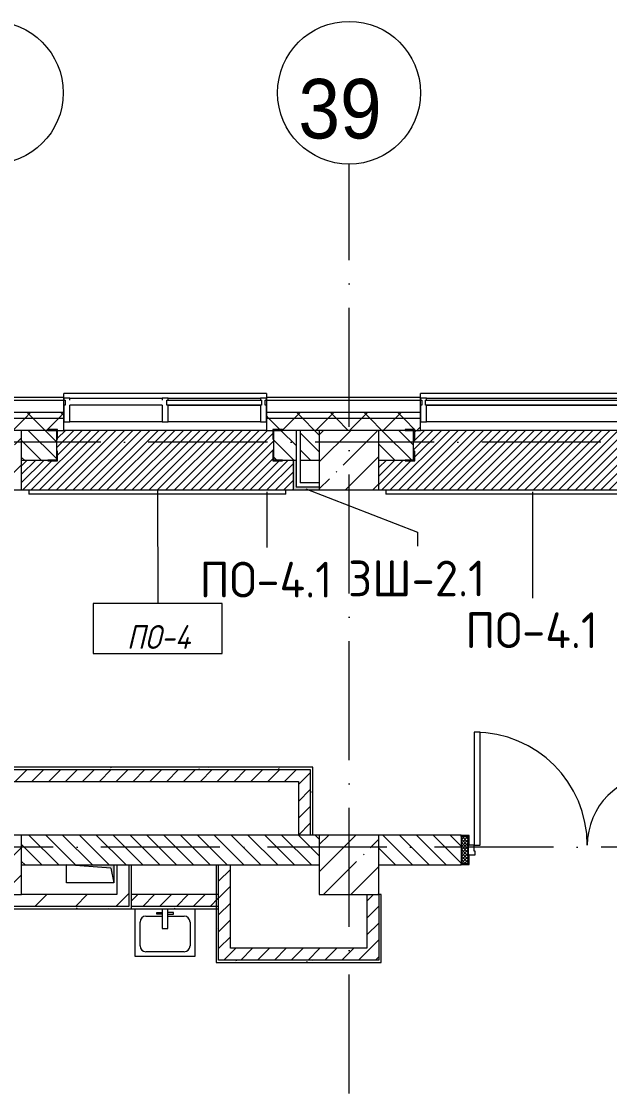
# Model space of a CAD drawing. Header units: millimetres. Extents: x -6467 to 106027, y -7090 to 195095.
# Drawn here: x 50848 to 55788, y 3951 to 12917 of the extents above; entities that cross this region are included whole.
import ezdxf

# ---------------------------------------------------------------- set-up
doc = ezdxf.new("R2010")
doc.units = ezdxf.units.MM
doc.linetypes.add('50_200_ШТРИХ_1Т_ш5_п1_п1_', pattern=[1400, 1000, -200, 0, -200])
for name, color, linetype, lineweight in [('A-DOOR', 7, 'Continuous', 9), ('A-DOOR-2', 7, 'Continuous', 5), ('A-DOOR-FRAM', 7, 'Continuous', 9), ('A-DOOR-FRAM-2', 7, 'Continuous', 5), ('A-FLOR', 7, 'Continuous', 9), ('A-FLOR-IDEN', 7, 'Continuous', 9), ('A-GLAZ', 7, 'Continuous', 5), ('A-GLAZ-CWMG', 7, 'Continuous', 9), ('A-GLAZ-CWMG-1', 7, 'Continuous', 20), ('A-WALL', 7, 'Continuous', 5), ('A-WALL-FNSH-1', 7, 'Continuous', 5), ('A-WALL-IDEN', 7, 'Continuous', 9), ('I-WALL', 7, 'Continuous', 5), ('S-COLS', 7, 'Continuous', 9), ('S-COLS-1', 7, 'Continuous', 5)]:
    doc.layers.add(name, color=color, linetype=linetype, lineweight=lineweight)
for name, color, linetype, lineweight, true_color in [('A-FLOR-PATT-1', 7, 'Continuous', 5, 0xd61c12), ('A-GENM-1', 7, 'Continuous', 9, 0xaaaaaa), ('A-GENM-2', 7, 'Continuous', 20, 0xaaaaaa), ('A-WALL-1', 7, 'Continuous', 5, 0x77b143), ('I-WALL-1', 7, 'Continuous', 5, 0x787878), ('M-EQPM-1', 7, 'Continuous', 9, 0xaaaaaa), ('M-EQPM-2', 7, 'Continuous', 9, 0xe2e2e2), ('P-SANR-FIXT-1', 7, 'Continuous', 9, 0xaaaaaa), ('Оси-1', 7, 'Continuous', 20, 0xaaaaaa), ('Оси-2', 7, 'Continuous', 9, 0xaaaaaa), ('Оси-3', 7, '50_200_ШТРИХ_1Т_ш5_п1_п1_', 9, 0xaaaaaa)]:
    doc.layers.add(name, color=color, linetype=linetype, lineweight=lineweight, true_color=true_color)
doc.styles.add('Arial', font='arial.ttf', dxfattribs={"width": 0.9, "height": 500})
doc.styles.add('GOST Common', font='', dxfattribs={"height": 300})
doc.styles.add('GOST Common_I', font='', dxfattribs={"width": 0.9, "height": 200})
doc.styles.get('GOST Common').set_extended_font_data('GOST Common')
doc.styles.get('GOST Common_I').set_extended_font_data('GOST Common', italic=True)
pattern_1 = [(135, (0, 0), (-70.71068, -70.71068), [])]
pattern_2 = [(45, (0, 0), (-141.42136, 141.42136), []), (135, (0, 0), (-141.42136, -141.42136), [])]
pattern_3 = [(0, (0, 0), (406.4, 101.6), [6.706, -298.094, 6.706, -298.094, -1625.6]), (0, (0, 0), (406.4, 101.6), [-609.6, 6.706, -602.894, 6.706, -298.094, -711.2]), (0, (0, 0), (406.4, 101.6), [-1524, 6.706, -196.494, 6.706, -501.294]), (120, (152.4, 50.8), (-291.18818, 301.15272), [6.706, -298.094, 6.706, -298.094, -1625.6]), (120, (152.4, 50.8), (-291.18818, 301.15272), [-609.6, 6.706, -602.894, 6.706, -298.094, -711.2]), (120, (152.4, 50.8), (-291.18818, 301.15272), [-1524, 6.706, -196.494, 6.706, -501.294]), (240, (203.2, 254), (-115.21182, -402.75272), [6.706, -298.094, 6.706, -298.094, -1625.6]), (240, (203.2, 254), (-115.21182, -402.75272), [-609.6, 6.706, -602.894, 6.706, -298.094, -711.2]), (240, (203.2, 254), (-115.21182, -402.75272), [-1524, 6.706, -196.494, 6.706, -501.294])]
pattern_4 = [(45, (0, 0), (-169.7056, 169.7056), [])]
pattern_5 = [(45, (0, 0), (-70.71068, 70.71068), [])]

# ---------------------------------------------------------------- blocks, each defined once
blk = doc.blocks.new('BSC_Колонна _Прямоугольная - 500х500-V72-АИ_План этажа Радиаторы_2')
at = {"layer": 'S-COLS-1'}
h = blk.add_hatch(dxfattribs=at)
h.set_pattern_fill('FP_100', color=256, style=0, pattern_type=2)
h.set_pattern_definition([(45, (-50600, -5831.04), (-228.0985, 228.0985), []), (45, (-50371.9, -5831.04), (-228.0985, 228.0985), [403.225, -80.645, 6.706, -73.939])])
h.paths.add_polyline_path([(-250, -250), (250, -250), (250, 250), (-250, 250)])
for p, q in [((250, 250), (-250, 250)), ((-250, 250), (-250, -250)), ((250, -250), (250, 250)), ((-250, -250), (250, -250))]:
    blk.add_line(p, q, dxfattribs=at)
blk = doc.blocks.new('BSC_Колонна _Прямоугольная - 500х500-V74-АИ_План этажа Радиаторы_2')
at = {"layer": 'S-COLS-1'}
h = blk.add_hatch(dxfattribs=at)
h.set_pattern_fill('FP_102', color=256, style=0, pattern_type=2)
h.set_pattern_definition([(45, (-53600, -5831.04), (-228.0985, 228.0985), []), (45, (-53371.9, -5831.04), (-228.0985, 228.0985), [403.225, -80.645, 6.706, -73.939])])
h.paths.add_polyline_path([(-250, -250), (250, -250), (250, 250), (-250, 250)])
for p, q in [((250, 250), (-250, 250)), ((-250, 250), (-250, -250)), ((250, -250), (250, 250)), ((-250, -250), (250, -250))]:
    blk.add_line(p, q, dxfattribs=at)
blk = doc.blocks.new('Прямоугольный импост - Импост структурный с накладкой - 180мм-22437111-АИ_План этажа Радиаторы_2')
at = {"layer": 'A-GLAZ-CWMG-1'}
for p, q in [((-50, 0), (-50, 17)), ((-50, 17), (0, 17)), ((0, 0), (-10, 0)), ((-10, 0), (-10, -40)), ((0, 17), (0, 0)), ((-50, -180), (-50, -40)), ((-10, -40), (0, -40)), ((0, -40), (0, -180)), ((0, -180), (-50, -180))]:
    blk.add_line(p, q, dxfattribs=at)
blk = doc.blocks.new('Прямоугольный импост - Импост структурный с накладкой - 180мм-V231-АИ_План этажа Радиаторы_2')
at = {"layer": 'A-GLAZ-CWMG'}
for p, q in [((49825, 55111), (49050, 55111)), ((49825, 54931), (49050, 54931)), ((49825, 54914), (49050, 54914))]:
    blk.add_line(p, q, dxfattribs=at)
blk = doc.blocks.new('Прямоугольный импост - Импост структурный с накладкой - 180мм-22437098-АИ_План этажа Радиаторы_2')
at = {"layer": 'A-GLAZ-CWMG-1'}
for p, q in [((-50, 0), (-50, 17)), ((-50, 17), (0, 17)), ((-40, 0), (-50, 0)), ((-40, -40), (-40, 0)), ((0, 0), (-10, 0)), ((-10, 0), (-10, -40)), ((0, 17), (0, 0)), ((-50, -180), (-50, -40)), ((-50, -40), (-40, -40)), ((-10, -40), (0, -40)), ((0, -40), (0, -180)), ((0, -180), (-50, -180))]:
    blk.add_line(p, q, dxfattribs=at)
blk = doc.blocks.new('Прямоугольный импост - Импост структурный с накладкой - 180мм-22437089-АИ_План этажа Радиаторы_2')
at = {"layer": 'A-GLAZ-CWMG'}
for p, q in [((47650, 55111), (46050, 55111)), ((47650, 54931), (46050, 54931)), ((47650, 54914), (46050, 54914))]:
    blk.add_line(p, q, dxfattribs=at)
blk = doc.blocks.new('Прямоугольный импост - Импост структурный с накладкой - 180мм-V232-АИ_План этажа Радиаторы_2')
at = {"layer": 'A-GLAZ-CWMG'}
for p, q in [((6637, 55111), (5862, 55111)), ((6637, 54914), (5862, 54914))]:
    blk.add_line(p, q, dxfattribs=at)
blk = doc.blocks.new('Прямоугольный импост - Импост структурный с накладкой - 180мм-V237-АИ_План этажа Радиаторы_2')
at = {"layer": 'A-GLAZ-CWMG-1'}
for p, q in [((-25, 0), (-25, 17)), ((-25, 17), (25, 17)), ((-15, 0), (-25, 0)), ((-15, -40), (-15, 0)), ((25, 17), (25, 0)), ((-25, -180), (-25, -40)), ((-25, -40), (-15, -40)), ((25, -40), (25, -180)), ((25, -180), (-25, -180))]:
    blk.add_line(p, q, dxfattribs=at)
blk = doc.blocks.new('Прямоугольный импост - Импост структурный с накладкой - 180мм-22437157-АИ_План этажа Радиаторы_2')
at = {"layer": 'A-GLAZ-CWMG-1'}
for p, q in [((0, 17), (-50, 17)), ((-50, 17), (-50, 0)), ((-50, 0), (-40, 0)), ((-40, 0), (-40, -40)), ((-10, -40), (-10, 0)), ((-10, 0), (0, 0)), ((0, 0), (0, 17)), ((-40, -40), (-50, -40)), ((-50, -40), (-50, -180)), ((0, -40), (-10, -40)), ((0, -180), (0, -40)), ((-50, -180), (0, -180))]:
    blk.add_line(p, q, dxfattribs=at)
blk = doc.blocks.new('BSC_Колонна _Прямоугольная - 500х500-V264-АИ_План этажа Радиаторы_2')
at = {"layer": 'S-COLS-1'}
h = blk.add_hatch(dxfattribs=at)
h.set_pattern_fill('FP_160', color=256, style=0, pattern_type=2)
h.set_pattern_definition([(45, (-50600, -9231.04), (-228.0985, 228.0985), []), (45, (-50371.9, -9231.04), (-228.0985, 228.0985), [403.225, -80.645, 6.706, -73.939])])
h.paths.add_polyline_path([(-250, -250), (250, -250), (250, 250), (-250, 250)])
for p, q in [((250, 250), (-250, 250)), ((-250, 250), (-250, -250)), ((250, -250), (250, 250)), ((-250, -250), (250, -250))]:
    blk.add_line(p, q, dxfattribs=at)
blk = doc.blocks.new('BSC_Колонна _Прямоугольная - 500х500-V284-АИ_План этажа Радиаторы_2')
at = {"layer": 'S-COLS-1'}
h = blk.add_hatch(dxfattribs=at)
h.set_pattern_fill('FP_180', color=256, style=0, pattern_type=2)
h.set_pattern_definition([(45, (-53600, -9231.04), (-228.0985, 228.0985), []), (45, (-53371.9, -9231.04), (-228.0985, 228.0985), [403.225, -80.645, 6.706, -73.939])])
h.paths.add_polyline_path([(-250, -250), (250, -250), (250, 250), (-250, 250)])
for p, q in [((250, 250), (-250, 250)), ((-250, 250), (-250, -250)), ((250, -250), (250, 250)), ((-250, -250), (250, -250))]:
    blk.add_line(p, q, dxfattribs=at)
blk = doc.blocks.new('SND_2D_Раковина1 - 400х300-V23-АИ_План этажа Радиаторы_2')
at = {"layer": 'P-SANR-FIXT-1'}
for p, q in [((-250, -220), (-250, 180)), ((-25, 180), (-25, 15)), ((25, 15), (25, 180)), ((250, 180), (250, -220)), ((-160, 120), (-25, 120)), ((-70, 150), (-25, 150)), ((-70, 135), (-70, 150)), ((-25, 135), (-70, 135)), ((70, 150), (25, 150)), ((25, 135), (70, 135)), ((25, 120), (160, 120)), ((70, 135), (70, 150)), ((-210, -130), (-210, 70)), ((-25, 15), (25, 15)), ((210, 70), (210, -130)), ((250, -220), (-250, -220)), ((160, -180), (-160, -180))]:
    blk.add_line(p, q, dxfattribs=at)
for centre, start, end in [((-160, 70), 90, 180), ((160, 70), 0, 90), ((-160, -130), 180, 270), ((160, -130), 270, 0)]:
    blk.add_arc(centre, 50, start, end, dxfattribs=at)
blk = doc.blocks.new('Канал вертикальный прямоугольный - Шахта - значок проема-24087368-АИ_План этажа Радиаторы_2')
at = {"layer": 'M-EQPM-2'}
blk.add_hatch(color=256, dxfattribs=at).paths.add_polyline_path([(75, 200), (-75, 200), (-75, -200), (-47.5, 172.5)])
at = {"layer": 'M-EQPM-1'}
for p, q in [((-75, -200), (-75, 200)), ((-75, 200), (75, 200)), ((-47.5, 172.5), (75, 200)), ((75, 200), (75, -200)), ((-47.5, 172.5), (-75, -200)), ((75, -200), (-75, -200))]:
    blk.add_line(p, q, dxfattribs=at)
blk = doc.blocks.new('110_Дверь_СКБ_2Ст_Наружная1 - СОШ_Д-07_1760_1440_х2400мм_Все учебные помещения_ читальные залы_EIW30-25547983-АИ_План этажа Радиаторы_2')
at = {"layer": 'A-DOOR-2'}
h = blk.add_hatch(dxfattribs=at)
h.set_pattern_fill('FP_120', color=256, style=0, pattern_type=2)
h.set_pattern_definition([(135, (1456.41, 189.685), (-14.14214, -14.14214), []), (225, (1456.41, 189.685), (14.14214, -14.14214), [])])
h.paths.add_polyline_path([(839.5, -115), (899.5, -115), (899.5, 115), (839.5, 115)])
at = {"layer": 'A-DOOR-FRAM-2'}
h = blk.add_hatch(dxfattribs=at)
h.set_pattern_fill('FP_121', color=256, style=0, pattern_type=2)
h.set_pattern_definition([(45, (-666.384, 189.685), (-14.1421, 14.1421), []), (135, (-666.384, 189.685), (-14.1421, -14.1421), [])])
h.paths.add_polyline_path([(-860.5, -115), (-800.5, -115), (-800.5, 115), (-860.5, 115)])
at = {"layer": 'A-DOOR'}
for p, q in [((-750.5, 990), (-750.5, 40)), ((-700.5, 990), (-750.5, 990)), ((-700.5, 40), (-700.5, 990)), ((789.5, 630), (739.5, 630)), ((739.5, 630), (739.5, 40)), ((789.5, 40), (789.5, 630)), ((-750.5, 40), (-700.5, 40)), ((739.5, 40), (789.5, 40))]:
    blk.add_line(p, q, dxfattribs=at)
at = {"layer": 'A-DOOR-2'}
for p, q in [((-792.5, 123), (-862.5, 123)), ((-862.5, 123), (-862.5, 115)), ((-862.5, 115), (-800.5, 115)), ((-800.5, 115), (-800.5, 40)), ((-792.5, 40), (-792.5, 123)), ((901.5, 123), (831.5, 123)), ((831.5, 123), (831.5, 40)), ((839.5, 40), (839.5, 115)), ((839.5, 115), (901.5, 115)), ((901.5, 115), (901.5, 123)), ((-800.5, 40), (-792.5, 40)), ((831.5, 40), (839.5, 40)), ((-792.5, -40), (-800.5, -40)), ((-800.5, -40), (-800.5, -115)), ((-792.5, -123), (-792.5, -40)), ((839.5, -40), (831.5, -40)), ((831.5, -40), (831.5, -123)), ((839.5, -115), (839.5, -40)), ((-862.5, -115), (-862.5, -123)), ((-800.5, -115), (-862.5, -115)), ((-862.5, -123), (-792.5, -123)), ((831.5, -123), (901.5, -123)), ((901.5, -115), (839.5, -115)), ((901.5, -123), (901.5, -115))]:
    blk.add_line(p, q, dxfattribs=at)
for centre, radius, start, end in [((-750.5, 40), 950, 0, 90), ((789.5, 40), 590, 90, 180)]:
    blk.add_arc(centre, radius, start, end, dxfattribs=at)
at = {"layer": 'A-DOOR-FRAM'}
for p, q in [((-800.5, 115), (-860.5, 115)), ((-860.5, 115), (-860.5, -115)), ((-800.5, -115), (-800.5, 115)), ((899.5, 115), (839.5, 115)), ((839.5, 115), (839.5, -115)), ((899.5, -115), (899.5, 115)), ((-750.5, 40), (-800.5, 40)), ((-800.5, 40), (-800.5, -40)), ((-750.5, -10), (-750.5, 40)), ((789.5, 40), (789.5, -10)), ((839.5, 40), (789.5, 40)), ((839.5, -40), (839.5, 40)), ((-800.5, -40), (-740.5, -40)), ((-740.5, -10), (-750.5, -10)), ((-740.5, -40), (-740.5, -10)), ((789.5, -10), (779.5, -10)), ((779.5, -10), (779.5, -40)), ((779.5, -40), (839.5, -40)), ((-860.5, -115), (-800.5, -115)), ((839.5, -115), (899.5, -115))]:
    blk.add_line(p, q, dxfattribs=at)
blk = doc.blocks.new('АР_Перемычка1 - АР_Перемычка-25547967-АИ_План этажа Радиаторы_2')
at = {"layer": 'A-GENM-1'}
blk.add_line((-350, -125), (-343, -125), dxfattribs=at)
blk = doc.blocks.new('Фахверк _газобетон торцы_365 - Фахверк _газобетон торцы_-25575204-АИ_План этажа Радиаторы_2')
at = {"layer": 'A-GENM-2'}
for p, q in [((89406, 11134.7), (89325, 11134.7)), ((89325, 11134.7), (89325, 11128.7)), ((89325, 11128.7), (89400, 11128.7)), ((89400, 11128.7), (89400, 11053.7)), ((89406, 11053.7), (89406, 11134.7)), ((89400, 11053.7), (89406, 11053.7)), ((89400, 10953.7), (89400, 10878.7)), ((89406, 10953.7), (89400, 10953.7)), ((89406, 10872.7), (89406, 10953.7)), ((89400, 10878.7), (89325, 10878.7)), ((89325, 10878.7), (89325, 10872.7)), ((89325, 10872.7), (89406, 10872.7))]:
    blk.add_line(p, q, dxfattribs=at)
blk = doc.blocks.new('Фахверк _газобетон торцы_367 - Фахверк _газобетон торцы_-25575244-АИ_План этажа Радиаторы_2')
at = {"layer": 'A-GENM-2'}
for p, q in [((89406, 11134.7), (89325, 11134.7)), ((89325, 11134.7), (89325, 11128.7)), ((89325, 11128.7), (89400, 11128.7)), ((89400, 11128.7), (89400, 11053.7)), ((89406, 11053.7), (89406, 11134.7)), ((89400, 11053.7), (89406, 11053.7)), ((89400, 10953.7), (89400, 10878.7)), ((89406, 10953.7), (89400, 10953.7)), ((89406, 10872.7), (89406, 10953.7)), ((89400, 10878.7), (89325, 10878.7)), ((89325, 10878.7), (89325, 10872.7)), ((89325, 10872.7), (89406, 10872.7))]:
    blk.add_line(p, q, dxfattribs=at)
blk = doc.blocks.new('Фахверк _газобетон торцы_368 - Фахверк _газобетон торцы_-25575264-АИ_План этажа Радиаторы_2')
at = {"layer": 'A-GENM-2'}
for p, q in [((89406, 11134.7), (89325, 11134.7)), ((89325, 11134.7), (89325, 11128.7)), ((89325, 11128.7), (89400, 11128.7)), ((89400, 11128.7), (89400, 11053.7)), ((89406, 11053.7), (89406, 11134.7)), ((89400, 11053.7), (89406, 11053.7)), ((89400, 10953.7), (89400, 10878.7)), ((89406, 10953.7), (89400, 10953.7)), ((89406, 10872.7), (89406, 10953.7)), ((89400, 10878.7), (89325, 10878.7)), ((89325, 10878.7), (89325, 10872.7)), ((89325, 10872.7), (89406, 10872.7))]:
    blk.add_line(p, q, dxfattribs=at)
blk = doc.blocks.new('Отлив_СКБ - Отлив витража-V406-АИ_План этажа Радиаторы_2')
at = {"layer": 'A-GLAZ'}
for p, q in [((0, 66), (0, 100)), ((1700, 100), (0, 100)), ((1700, 100), (1700, 66)), ((50, 2), (1650, 2)), ((1650, 0), (50, 0))]:
    blk.add_line(p, q, dxfattribs=at)
blk = doc.blocks.new('Отлив_СКБ - Отлив витража-V405-АИ_План этажа Радиаторы_2')
at = {"layer": 'A-GLAZ'}
for p, q in [((0, 66), (0, 100)), ((1700, 100), (0, 100)), ((1700, 100), (1700, 66)), ((875, 2), (1650, 2)), ((825, 0), (50, 0)), ((1650, 0), (875, 0))]:
    blk.add_line(p, q, dxfattribs=at)
blk = doc.blocks.new('Ось сетки - Круг_Ø6_00__ISO-2_5_0_9K_-17386508-АИ_План этажа Радиаторы_2')
at = {"layer": 'Оси-1'}
blk.add_circle((0, 0), 3, dxfattribs=at)
blk = doc.blocks.new('AAR_СКБ_Марка_Перекрытия_1 мм - Марка пола-27961726-АИ_План этажа Радиаторы_2')
at = {"layer": 'A-FLOR-IDEN'}
for p, q in [((2.723, 2.101), (-2.69, 2.101)), ((-2.69, 2.101), (-2.69, 0)), ((2.723, 0), (2.723, 2.101)), ((-2.69, 0), (2.723, 0))]:
    blk.add_line(p, q, dxfattribs=at)

msp = doc.modelspace()

# ---------------------------------------------------------------- hatches: boundary and pattern name
at = {"layer": 'A-FLOR-PATT-1'}
h = msp.add_hatch(dxfattribs=at)
h.set_pattern_fill('FP_291', color=256, style=0, pattern_type=2)
h.set_pattern_definition([(45, (52100, 9231.04), (-35.3553, 35.3553), [])])
h.paths.add_polyline_path([(52658.4, 8981), (53130, 8981), (53130, 9231), (53041.4, 9231), (53041.4, 9225), (52960.4, 9225), (52960.4, 9306), (52966.4, 9306), (52966.4, 9406), (52960.4, 9406), (52960.4, 9481), (51152.4, 9481), (51152.4, 9406), (51146.4, 9406), (51146.4, 9306), (51152.4, 9306), (51152.4, 9225), (51071.4, 9225), (51071.4, 9231), (50850, 9231), (50850, 8981), (51152.4, 8981)])
h = msp.add_hatch(dxfattribs=at)
h.set_pattern_fill('FP_292', color=256, style=0, pattern_type=2)
h.set_pattern_definition([(45, (56600, 9231.04), (-35.3553, 35.3553), [])])
h.paths.add_polyline_path([(57066.4, 8981), (59150, 8981), (59150, 9231), (59036.4, 9231), (59036.4, 9225), (58955.4, 9225), (58955.4, 9306), (58961.4, 9306), (58961.4, 9406), (58955.4, 9406), (58955.4, 9481), (57147.4, 9480.2), (57147.4, 9406), (57141.4, 9406), (57141.4, 9306), (57147.4, 9306), (57147.4, 9225), (57066.4, 9225), (57066.4, 9231), (56036.4, 9231), (56036.4, 9225), (55955.4, 9225), (55955.4, 9306), (55961.4, 9306), (55961.4, 9406), (55955.4, 9406), (55955.4, 9481), (54152, 9481), (54152, 9406), (54146, 9406), (54146, 9481), (54141.4, 9481), (54141.4, 9231), (54146, 9231.7), (54146, 9306), (54152, 9306), (54152, 9225), (54071, 9225), (54071, 9231), (53850, 9231), (53850, 8981), (56036.4, 8981)])
at = {"layer": 'A-WALL'}
h = msp.add_hatch(dxfattribs=at)
h.set_pattern_fill('FP_125', color=256, style=0, pattern_type=2)
h.set_pattern_definition(pattern_2)
h.paths.add_polyline_path([(74251.4, 9581), (74400, 9581), (74400, 9631), (67906, 9631), (67906, 9581), (72590.4, 9581)])
h.paths.add_polyline_path([(66206, 9581), (66206, 9631), (64906, 9631), (64906, 9581), (65946.4, 9581)])
h.paths.add_polyline_path([(58901, 9581), (60216, 9581), (60216, 9631), (58901, 9631)])
h.paths.add_polyline_path([(63206, 9581), (63206, 9631), (61916, 9631), (61916, 9581), (62624.4, 9581)])
h.paths.add_polyline_path([(55980.4, 9581), (57201, 9581), (57201, 9631), (55901, 9631), (55901, 9581)])
h.paths.add_polyline_path([(54201, 9581), (54201, 9631), (52906, 9631), (52906, 9581)])
h.paths.add_polyline_path([(51206, 9581), (51206, 9631), (49906, 9631), (49906, 9581), (50997.4, 9581)])
h.paths.add_polyline_path([(48206, 9581), (48206, 9631), (46906, 9631), (46906, 9581), (47675.4, 9581)])
h.paths.add_polyline_path([(45206, 9581), (45206, 9631), (43906, 9631), (43906, 9581), (44353.4, 9581)])
h.paths.add_polyline_path([(37709.4, 9581), (39206, 9581), (39206, 9631), (37600, 9631), (37600, 9581)])
h.paths.add_polyline_path([(40906, 9581), (42206, 9581), (42206, 9631), (40906, 9631)])
h.paths.add_polyline_path([(35900, 9581), (35900, 9631), (34600, 9631), (34600, 9581)])
h.paths.add_polyline_path([(26082.4, 9581), (26900, 9581), (26900, 9631), (23700, 9631), (23700, 9581), (24421.4, 9581)])
h = msp.add_hatch(dxfattribs=at)
h.set_pattern_fill('FP_125', color=256, style=0, pattern_type=2)
h.set_pattern_definition(pattern_2)
h.paths.add_polyline_path([(71900, 9481), (74500, 9481), (74500, 9581), (67906, 9581), (67906, 9481), (71850, 9481)])
h.paths.add_polyline_path([(66206, 9481), (66206, 9581), (64906, 9581), (64906, 9481), (65946.4, 9481)])
h.paths.add_polyline_path([(62624.4, 9481), (63206, 9481), (63206, 9581), (61916, 9581), (61916, 9481), (62350, 9481)])
h.paths.add_polyline_path([(59850, 9481), (60216, 9481), (60216, 9581), (58901, 9581), (58901, 9481), (59350, 9481)])
h.paths.add_polyline_path([(55901, 9481), (57201, 9481), (57201, 9581), (55901, 9581), (55901, 9543)])
h.paths.add_polyline_path([(53850, 9481), (54201, 9481), (54201, 9581), (52906, 9581), (52906, 9481), (53488.9, 9481)])
h.paths.add_polyline_path([(50997.4, 9481), (51206, 9481), (51206, 9581), (49906, 9581), (49906, 9481), (50850, 9481)])
h.paths.add_polyline_path([(46906, 9481), (48206, 9481), (48206, 9581), (46906, 9581), (46906, 9543)])
h.paths.add_polyline_path([(45206, 9481), (45206, 9581), (43906, 9581), (43906, 9481), (44353.4, 9481)])
h.paths.add_polyline_path([(41850, 9481), (42206, 9481), (42206, 9581), (40906, 9581), (40906, 9481), (41350, 9481)])
h.paths.add_polyline_path([(37600, 9481), (39206, 9481), (39206, 9581), (37600, 9581), (37600, 9543)])
h.paths.add_polyline_path([(35217.9, 9481), (35900, 9481), (35900, 9581), (34600, 9581), (34600, 9481), (34800, 9481)])
h.paths.add_polyline_path([(26900, 9481), (26900, 9581), (23650, 9581), (23650, 9481), (26300, 9481)])
at = {"layer": 'A-WALL-1'}
for points in [[(53155, 9006), (53155, 9231), (53130, 9231), (53130, 9006)], [(53350, 8981), (53350, 9006), (53130, 9006), (53130, 8981)]]:
    msp.add_hatch(color=256, dxfattribs=at).paths.add_polyline_path(points)
at = {"layer": 'I-WALL'}
h = msp.add_hatch(dxfattribs=at)
h.set_pattern_fill('FP_2', color=256, style=0, pattern_type=2)
h.set_pattern_definition(pattern_1)
h.paths.add_polyline_path([(71350, 9231), (71350, 9481), (68850, 9481), (68850, 9231), (69268.4, 9231)])
h.paths.add_polyline_path([(64966.4, 9231), (66146.4, 9231), (66146.4, 9481), (64966.4, 9481)])
h.paths.add_polyline_path([(67966.4, 9231), (68135, 9231), (68135, 9481), (67966.4, 9481)])
h.paths.add_polyline_path([(68170, 9231), (68350, 9231), (68350, 9481), (68170, 9481)])
h.paths.add_polyline_path([(60156.4, 9231), (60156.4, 9481), (59850, 9481), (59850, 9231)])
h.paths.add_polyline_path([(61976.4, 9231), (62195, 9231), (62195, 9481), (61976.4, 9481)])
h.paths.add_polyline_path([(62350, 9231), (62350, 9481), (62230, 9481), (62230, 9231)])
h.paths.add_polyline_path([(62850, 9231), (63146.4, 9231), (63146.4, 9481), (62850, 9481), (62850, 9400.2)])
h.paths.add_polyline_path([(59350, 9231), (59350, 9481), (59210, 9481), (59210, 9231), (59302.4, 9231)])
h.paths.add_polyline_path([(59175, 9231), (59175, 9481), (58961.4, 9481), (58961.4, 9231), (59150, 9231)])
h.paths.add_polyline_path([(55980.4, 9231), (57141.4, 9231), (57141.4, 9481), (55961.4, 9481), (55961.4, 9231)])
h.paths.add_polyline_path([(54141.4, 9231), (54141.4, 9481), (53850, 9481), (53850, 9231)])
h.paths.add_polyline_path([(50850, 9231), (51146.4, 9231), (51146.4, 9481), (50850, 9481), (50850, 9399.4)])
h.paths.add_polyline_path([(53190, 9231), (53350, 9231), (53350, 9481), (53190, 9481)])
h.paths.add_polyline_path([(50350, 9231), (50350, 9481), (50238.4, 9481), (50238.4, 9231)])
h.paths.add_polyline_path([(50203.4, 9231), (50203.4, 9481), (49966.4, 9481), (49966.4, 9231), (50178.4, 9231)])
h.paths.add_polyline_path([(53155, 9231), (53155, 9481), (52966.4, 9481), (52966.4, 9231), (53130, 9231)])
h.paths.add_polyline_path([(48146.4, 9231), (48146.4, 9481), (46966.4, 9481), (46966.4, 9231), (47675.4, 9231)])
h.paths.add_polyline_path([(44353.4, 9231), (45146.4, 9231), (45146.4, 9481), (44230, 9481), (44230, 9231)])
h.paths.add_polyline_path([(44195, 9231), (44195, 9481), (43965.8, 9481), (43965.8, 9231), (44170, 9231)])
h.paths.add_polyline_path([(41861.9, 9231), (42145.8, 9231), (42145.8, 9481), (41850, 9481), (41850, 9231)])
h.paths.add_polyline_path([(41031.4, 9231), (41175, 9231), (41175, 9481), (40966.4, 9481), (40966.4, 9231)])
h.paths.add_polyline_path([(39146.4, 9231), (39146.4, 9481), (38850, 9481), (38850, 9231), (38955.2, 9231)])
h.paths.add_polyline_path([(41210, 9231), (41350, 9231), (41350, 9481), (41210, 9481)])
h.paths.add_polyline_path([(37680, 9231), (37800, 9231), (37800, 9481), (37680, 9481)])
h.paths.add_polyline_path([(35300, 9231), (35840, 9231), (35840, 9481), (35300, 9481), (35300, 9363.8)])
h.paths.add_polyline_path([(38300, 9231), (38350, 9231), (38350, 9481), (38300, 9481)])
h.paths.add_polyline_path([(34800, 9231), (34800, 9481), (34688.4, 9481), (34688.4, 9231)])
h.paths.add_polyline_path([(26300, 9231), (26840, 9231), (26840, 9481), (26300, 9481)])
h = msp.add_hatch(dxfattribs=at)
h.set_pattern_fill('FP_4', color=256, style=0, pattern_type=2)
h.set_pattern_definition(pattern_5)
h.paths.add_polyline_path([(53174.5, 6531), (53274.5, 6531), (53274.5, 6631), (48974.5, 6631), (48974.5, 6531), (52658.4, 6531)])
h = msp.add_hatch(dxfattribs=at)
h.set_pattern_fill('FP_4', color=256, style=0, pattern_type=2)
h.set_pattern_definition(pattern_5)
h.paths.add_polyline_path([(53274.5, 6081), (53274.5, 6531), (53174.5, 6531), (53174.5, 6081)])
h = msp.add_hatch(dxfattribs=at)
h.set_pattern_fill('FP_2', color=256, style=0, pattern_type=2)
h.set_pattern_definition(pattern_1)
h.paths.add_polyline_path([(80895.3, 5831), (81150, 5831), (81150, 6081), (80890, 6081), (80890, 5831)])
h.paths.add_polyline_path([(79234.3, 5831), (79270, 5831), (79270, 6081), (75400, 6081), (75400, 5831), (79200, 5831)])
h.paths.add_polyline_path([(80050, 5831), (80190, 5831), (80190, 6081), (79970, 6081), (79970, 5831)])
h.paths.add_polyline_path([(74412, 5831), (74900, 5833), (74900, 6081), (74412, 6079), (74410, 5831)])
h.paths.add_polyline_path([(72648, 5831), (72648, 5833), (72648, 6081), (72400, 6081), (72400, 5831), (72590.4, 5831)])
h.paths.add_polyline_path([(71900, 5831), (71900, 6081), (71850, 6081), (71850, 5831)])
h.paths.add_polyline_path([(71350, 5831), (71350, 6081), (68850, 6081), (68850, 5831), (69268.4, 5831)])
h.paths.add_polyline_path([(62850, 5831), (63638, 5833), (63638, 6081), (62850, 6079), (62850, 5833)])
h.paths.add_polyline_path([(65402, 5831), (68350, 5831), (68350, 6081), (65402, 6079), (65400, 5831)])
h.paths.add_polyline_path([(62350, 5831), (62350, 6081), (59850, 6081), (59850, 5831)])
h.paths.add_polyline_path([(58910, 5831), (59350, 5831), (59350, 6081), (56302, 6079), (56302, 5831), (58350, 5831)])
h.paths.add_polyline_path([(54538, 5831), (54538, 5833), (54538, 6081), (53850, 6079), (53850, 5831)])
h.paths.add_polyline_path([(51770, 5831), (53350, 5831), (53350, 6081), (50850, 6081), (50850, 5831), (51750, 5831)])
h = msp.add_hatch(dxfattribs=at)
h.set_pattern_fill('FP_5', color=256, style=0, pattern_type=2)
h.set_pattern_definition(pattern_4)
h.paths.add_polyline_path([(51750, 5481), (51750, 5831), (51650, 5831), (51650, 5481)])
h = msp.add_hatch(dxfattribs=at)
h.set_pattern_fill('FP_4', color=256, style=0, pattern_type=2)
h.set_pattern_definition(pattern_5)
h.paths.add_polyline_path([(52603.8, 5131), (52603.8, 5831), (52503.8, 5831), (52503.8, 5131)])
h = msp.add_hatch(dxfattribs=at)
h.set_pattern_fill('FP_5', color=256, style=0, pattern_type=2)
h.set_pattern_definition(pattern_4)
h.paths.add_polyline_path([(50650, 5481), (51650, 5481), (51650, 5581), (50650, 5581)])
h = msp.add_hatch(dxfattribs=at)
h.set_pattern_fill('FP_4', color=256, style=0, pattern_type=2)
h.set_pattern_definition(pattern_5)
h.paths.add_polyline_path([(52504.6, 5481), (52504.6, 5581), (51770, 5581), (51770, 5481)])
h = msp.add_hatch(dxfattribs=at)
h.set_pattern_fill('FP_4', color=256, style=0, pattern_type=2)
h.set_pattern_definition(pattern_5)
h.paths.add_polyline_path([(53850, 5131), (53850, 5581), (53750, 5581), (53750, 5131)])
h = msp.add_hatch(dxfattribs=at)
h.set_pattern_fill('FP_4', color=256, style=0, pattern_type=2)
h.set_pattern_definition(pattern_5)
h.paths.add_polyline_path([(52658.4, 5031), (53850, 5031), (53850, 5131), (52503.8, 5131), (52503.8, 5031)])
at = {"layer": 'I-WALL-1'}
h = msp.add_hatch(dxfattribs=at)
h.set_pattern_fill('FP_3', color=256, style=0, pattern_type=2)
h.set_pattern_definition(pattern_3)
h.paths.add_polyline_path([(53274.5, 6631), (53294.5, 6631), (53294.5, 6651), (48874.5, 6651), (48874.5, 6631), (52658.4, 6631)])
h = msp.add_hatch(dxfattribs=at)
h.set_pattern_fill('FP_3', color=256, style=0, pattern_type=2)
h.set_pattern_definition(pattern_3)
h.paths.add_polyline_path([(53274.5, 6081), (53294.5, 6081), (53294.5, 6631), (53274.5, 6631), (53274.5, 6531)])
h = msp.add_hatch(dxfattribs=at)
h.set_pattern_fill('FP_3', color=256, style=0, pattern_type=2)
h.set_pattern_definition(pattern_3)
h.paths.add_polyline_path([(51770, 5461), (51770, 5831), (51750, 5831), (51750, 5461)])
h = msp.add_hatch(dxfattribs=at)
h.set_pattern_fill('FP_3', color=256, style=0, pattern_type=2)
h.set_pattern_definition(pattern_3)
h.paths.add_polyline_path([(52503.8, 5031), (52503.8, 5831), (52483.8, 5831), (52483.8, 5031)])
h = msp.add_hatch(dxfattribs=at)
h.set_pattern_fill('FP_3', color=256, style=0, pattern_type=2)
h.set_pattern_definition(pattern_3)
h.paths.add_polyline_path([(53870, 5031), (53870, 5581), (53850, 5581), (53850, 5031)])
h = msp.add_hatch(dxfattribs=at)
h.set_pattern_fill('FP_3', color=256, style=0, pattern_type=2)
h.set_pattern_definition(pattern_3)
h.paths.add_polyline_path([(50670, 5461), (51750, 5461), (51750, 5481), (50670, 5481)])
h = msp.add_hatch(dxfattribs=at)
h.set_pattern_fill('FP_3', color=256, style=0, pattern_type=2)
h.set_pattern_definition(pattern_3)
h.paths.add_polyline_path([(52504.6, 5461), (52504.6, 5481), (51770, 5481), (51770, 5461)])
h = msp.add_hatch(dxfattribs=at)
h.set_pattern_fill('FP_3', color=256, style=0, pattern_type=2)
h.set_pattern_definition(pattern_3)
h.paths.add_polyline_path([(52483.8, 5011), (53870, 5011), (53870, 5031), (52483.8, 5031)])

# ---------------------------------------------------------------- linework, layer by layer
at = {"layer": 'A-FLOR'}
for p, q in [((52906, 9481), (51206, 9481)), ((55901, 9481), (54201, 9481)), ((50850, 8981), (53130, 8981)), ((53850, 8981), (59150, 8981))]:
    msp.add_line(p, q, dxfattribs=at)
at = {"layer": 'A-FLOR-IDEN'}
msp.add_line((51990, 8981), (51993.4, 8025.5), dxfattribs=at)
at = {"layer": 'A-WALL'}
for p, q in [((51206, 9731), (49906, 9731)), ((54201, 9731), (52906, 9731)), ((51206, 9631), (49906, 9631)), ((54201, 9631), (52906, 9631)), ((51206, 9581), (49906, 9581)), ((54201, 9581), (52906, 9581)), ((51146.4, 9481), (50850, 9481)), ((51146.4, 9231), (51146.4, 9481)), ((53350, 9481), (52966.4, 9481)), ((52966.4, 9481), (52966.4, 9231)), ((53155, 9481), (53155, 9006)), ((53190, 9481), (53190, 9041)), ((54141.4, 9481), (53850, 9481)), ((54141.4, 9231), (54141.4, 9481)), ((50850, 9231), (51146.4, 9231)), ((52966.4, 9231), (53155, 9231)), ((53190, 9231), (53350, 9231)), ((53850, 9231), (54141.4, 9231)), ((50910, 8981), (50910, 8946)), ((53070, 8946), (53070, 8981)), ((53155, 9006), (53350, 9006)), ((53350, 9041), (53190, 9041)), ((53910, 8981), (53910, 8946)), ((53070, 8946), (50910, 8946)), ((59090, 8946), (53910, 8946)), ((48874.5, 6631), (53274.5, 6631)), ((53274.5, 6631), (53274.5, 6081)), ((53350, 6081), (50850, 6081)), ((54540, 6081), (53850, 6081)), ((50850, 5831), (51226, 5831)), ((51626, 5831), (53350, 5831)), ((51750, 5831), (51750, 5481)), ((52503.8, 5031), (52503.8, 5831)), ((53850, 5831), (54540, 5831)), ((53850, 5581), (53850, 5031)), ((51750, 5481), (50650, 5481)), ((52504.6, 5481), (51770, 5481)), ((53850, 5031), (52503.8, 5031))]:
    msp.add_line(p, q, dxfattribs=at)
at = {"layer": 'A-WALL-FNSH-1'}
for p, q in [((51206, 9758), (49906, 9758)), ((51206, 9481), (51206, 9758)), ((54201, 9758), (52906, 9758)), ((52906, 9758), (52906, 9481)), ((54201, 9481), (54201, 9758)), ((51146.4, 9481), (51206, 9481)), ((52906, 9481), (52966.4, 9481)), ((54141.4, 9481), (54201, 9481)), ((53130, 9231), (53130, 8981)), ((53130, 8981), (53350, 8981)), ((53294.5, 6651), (48854.5, 6651)), ((53294.5, 6081), (53294.5, 6651)), ((48974.5, 6531), (53174.5, 6531)), ((53174.5, 6531), (53174.5, 6081)), ((51650, 5831), (51650, 5581)), ((51770, 5831), (51770, 5461)), ((52483.8, 5831), (52483.8, 5011)), ((52603.8, 5131), (52603.8, 5831)), ((51650, 5581), (50850, 5581)), ((52504.6, 5581), (51770, 5581)), ((52504.6, 5461), (52504.6, 5581)), ((53750, 5581), (53750, 5131)), ((53870, 5581), (53850, 5581)), ((53870, 5011), (53870, 5581)), ((50670, 5461), (52504.6, 5461)), ((53750, 5131), (52603.8, 5131)), ((52483.8, 5011), (53870, 5011))]:
    msp.add_line(p, q, dxfattribs=at)
at = {"layer": 'A-WALL-IDEN'}
for p, q in [((53236.3, 8990.9), (54173.6, 8626.6)), ((52908.8, 8963.5), (52908.8, 8497.4)), ((55139.7, 8963.5), (55139.7, 8072.4)), ((54173.6, 8626.6), (54173.6, 8507.4))]:
    msp.add_line(p, q, dxfattribs=at)
at = {"layer": 'Оси-3'}
for p, q in [((53600, -5889.7), (53600, 11717)), ((104718, 9381), (-5267.3, 9381)), ((90318.8, 5981), (-5267.3, 5981))]:
    msp.add_line(p, q, dxfattribs=at)

# ---------------------------------------------------------------- block references
at = {"layer": 'A-DOOR-2'}
msp.add_blockref('110_Дверь_СКБ_2Ст_Наружная1 - СОШ_Д-07_1760_1440_х2400мм_Все учебные помещения_ читальные залы_EIW30-25547983-АИ_План этажа Радиаторы_2', (55400.5, 5956), dxfattribs=at)
at = {"layer": 'A-FLOR-IDEN', "xscale": 199.9999999999999, "yscale": 199.9999999999999, "zscale": 199.9999999999999}
msp.add_blockref('AAR_СКБ_Марка_Перекрытия_1 мм - Марка пола-27961726-АИ_План этажа Радиаторы_2', (51990, 7605.3), dxfattribs=at)
at = {"layer": 'A-GENM-1'}
for name, p in [('Фахверк _газобетон торцы_367 - Фахверк _газобетон торцы_-25575244-АИ_План этажа Радиаторы_2', (-38253.6, -1647.7)), ('Фахверк _газобетон торцы_365 - Фахверк _газобетон торцы_-25575204-АИ_План этажа Радиаторы_2', (-35254, -1647.7)), ('АР_Перемычка1 - АР_Перемычка-25547967-АИ_План этажа Радиаторы_2', (54540, 5956))]:
    msp.add_blockref(name, p, dxfattribs=at)
at = {"layer": 'A-GENM-1', "rotation": 180}
msp.add_blockref('Фахверк _газобетон торцы_368 - Фахверк _газобетон торцы_-25575264-АИ_План этажа Радиаторы_2', (142366.4, 20359.8), dxfattribs=at)
at = {"layer": 'A-GLAZ'}
for name, p in [('Отлив_СКБ - Отлив витража-V405-АИ_План этажа Радиаторы_2', (51206, 9692)), ('Отлив_СКБ - Отлив витража-V406-АИ_План этажа Радиаторы_2', (54201, 9692))]:
    msp.add_blockref(name, p, dxfattribs=at)
at = {"layer": 'A-GLAZ-CWMG', "extrusion": (0, 0, -1)}
for name, p in [('Прямоугольный импост - Импост структурный с накладкой - 180мм-22437111-АИ_План этажа Радиаторы_2', (-51206, 9734)), ('Прямоугольный импост - Импост структурный с накладкой - 180мм-V237-АИ_План этажа Радиаторы_2', (-52056, 9734)), ('Прямоугольный импост - Импост структурный с накладкой - 180мм-22437098-АИ_План этажа Радиаторы_2', (-54201, 9734))]:
    msp.add_blockref(name, p, dxfattribs=at)
at = {"layer": 'A-GLAZ-CWMG', "rotation": 180}
for name, p in [('Прямоугольный импост - Импост структурный с накладкой - 180мм-V232-АИ_План этажа Радиаторы_2', (57893, 64665.1)), ('Прямоугольный импост - Импост структурный с накладкой - 180мм-V231-АИ_План этажа Радиаторы_2', (101906, 64665.1)), ('Прямоугольный импост - Импост структурный с накладкой - 180мм-22437089-АИ_План этажа Радиаторы_2', (101901, 64665.1))]:
    msp.add_blockref(name, p, dxfattribs=at)
at = {"layer": 'A-GLAZ-CWMG'}
msp.add_blockref('Прямоугольный импост - Импост структурный с накладкой - 180мм-22437157-АИ_План этажа Радиаторы_2', (52906, 9734), dxfattribs=at)
at = {"layer": 'M-EQPM-1', "rotation": 269.9999999999985}
msp.add_blockref('Канал вертикальный прямоугольный - Шахта - значок проема-24087368-АИ_План этажа Радиаторы_2', (51426, 5756), dxfattribs=at)
at = {"layer": 'P-SANR-FIXT-1'}
msp.add_blockref('SND_2D_Раковина1 - 400х300-V23-АИ_План этажа Радиаторы_2', (52054.5, 5281), dxfattribs=at)
at = {"layer": 'S-COLS'}
for name, p in [('BSC_Колонна _Прямоугольная - 500х500-V264-АИ_План этажа Радиаторы_2', (50600, 9231)), ('BSC_Колонна _Прямоугольная - 500х500-V284-АИ_План этажа Радиаторы_2', (53600, 9231)), ('BSC_Колонна _Прямоугольная - 500х500-V72-АИ_План этажа Радиаторы_2', (50600, 5831)), ('BSC_Колонна _Прямоугольная - 500х500-V74-АИ_План этажа Радиаторы_2', (53600, 5831))]:
    msp.add_blockref(name, p, dxfattribs=at)
at = {"layer": 'Оси-1', "xscale": 199.9999999999999, "yscale": 199.9999999999999, "zscale": 199.9999999999999}
for p in [(50600, 12317), (53600, 12317)]:
    msp.add_blockref('Ось сетки - Круг_Ø6_00__ISO-2_5_0_9K_-17386508-АИ_План этажа Радиаторы_2', p, dxfattribs=at)

# ---------------------------------------------------------------- texts
at = {"layer": 'A-FLOR-IDEN', "insert": (52000.2, 7745.1), "char_height": 200, "width": 572.4, "attachment_point": 5, "line_spacing_factor": 1.022766, "style": 'GOST Common_I'}
msp.add_mtext('\\pxqc,t0.9,1.8,2.7,3.6,4.5,5.4,6.3,7.2,8.1,9,9.9,10.8,11.7,12.6,13.5,14.4,15.3,16.2,17.1,18,18.9,19.8,20.7,21.6,22.5,23.4,24.3,25.2,26.1,27,27.9,28.8;{ПО-4}', dxfattribs=at)
at = {"layer": 'A-WALL-IDEN', "char_height": 300, "attachment_point": 2, "line_spacing_factor": 1.022766, "style": 'GOST Common'}
for s, insert, width in [('\\pxqc,t0.26667,0.53333,0.8,1.06667,1.33333,1.6,1.86667,2.13333,2.4,2.66667,2.93333,3.2,3.46667,3.73333,4,4.26667,4.53333,4.8,5.06667,5.33333,5.6,5.86667,6.13333,6.4,6.66667,6.93333,7.2,7.46667,7.73333,8,8.26667,8.53333;{ПО-4.1}', (52901.8, 8376.9), 1178), ('\\pxqc,t0.26667,0.53333,0.8,1.06667,1.33333,1.6,1.86667,2.13333,2.4,2.66667,2.93333,3.2,3.46667,3.73333,4,4.26667,4.53333,4.8,5.06667,5.33333,5.6,5.86667,6.13333,6.4,6.66667,6.93333,7.2,7.46667,7.73333,8,8.26667,8.53333;{ЗШ-2.1}', (54167.6, 8386.9), 1190), ('\\pxqc,t0.26667,0.53333,0.8,1.06667,1.33333,1.6,1.86667,2.13333,2.4,2.66667,2.93333,3.2,3.46667,3.73333,4,4.26667,4.53333,4.8,5.06667,5.33333,5.6,5.86667,6.13333,6.4,6.66667,6.93333,7.2,7.46667,7.73333,8,8.26667,8.53333;{ПО-4.1}', (55132.7, 7951.9), 1178)]:
    msp.add_mtext(s, dxfattribs=dict(at, insert=insert, width=width))
at = {"layer": 'Оси-2', "insert": (53524, 12179.5), "char_height": 500, "width": 702, "attachment_point": 5, "line_spacing_factor": 0.936439, "style": 'Arial'}
msp.add_mtext('\\pxqc,t4.572,9.144,13.716,18.288,22.86,27.432,32.004,36.576,41.148,45.72,50.292,54.864,59.436,64.008,68.58,73.152,77.724,82.296,86.868,91.44,96.012,100.584,105.156,109.728,114.3,118.872,123.444,128.016,132.588,137.16,141.732,146.304;{39}', dxfattribs=at)

doc.saveas('drawing.dxf')
